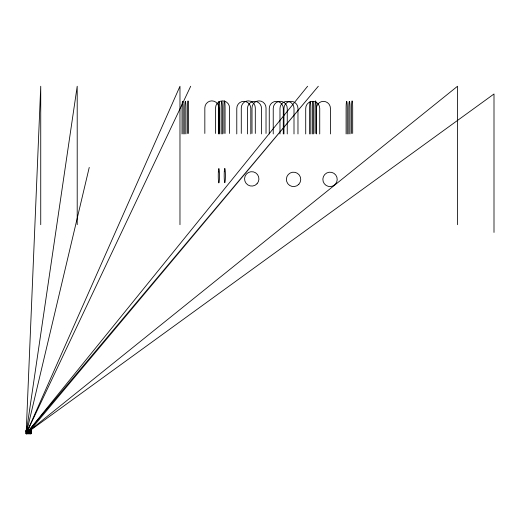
<?xml version="1.0" encoding="UTF-8"?>
<svg xmlns="http://www.w3.org/2000/svg" width="520" height="520" viewBox="0 0 520 520"><rect width="100%" height="100%" fill="white"/><g stroke="black" fill="none" stroke-linecap="round" stroke-linejoin="round"><path stroke-width="0.78" d="M26.299 429.871L40.736 86.249L40.736 224.692M26.735 431.659L89.245 167.401M26.663 429.871L77.207 86.249L77.207 224.692M27.801 431.659L27.801 430.274L190.691 86.249M27.528 432.192L27.846 431.762L28.165 432.192L27.528 432.192L27.528 433.751M28.418 433.751L28.847 431.99L29.27 433.751M27.801 430.274L28.386 429.507L29.075 430.274L318.325 86.249L29.601 431.035M28.971 430.274L307.606 86.249M28.386 429.507L27.697 430.274L27.697 431.659M28.802 430.274L28.802 431.087L28.165 431.659L28.113 431.087L26.422 431.087L26.474 431.659M30.472 429.871L457.535 86.249L457.535 224.692M30.836 429.949L494 93.984L494 232.421M26.006 430.274L26.962 430.274M30.173 430.274L30.764 430.274M30.544 430.352L31.129 430.352L31.135 433.751L26 433.751L26.065 430.274M28.802 431.087L29.484 431.659M28.061 431.659L28.061 430.274L28.749 429.507L29.445 430.274L29.387 431.087L30.713 431.087L30.764 431.659M26 431.659L31.135 431.737M30.076 432.192L29.445 432.192L29.764 431.762L30.082 432.192L30.082 433.751M28.418 432.562L29.27 432.562M29.335 430.274L28.749 429.507L28.165 430.274L28.21 433.751M29.387 431.087L29.445 431.659M26.787 431.087L26.838 431.659M352.69 133.458L352.69 107.913A7.033 0.592 90 0 0 352.105 100.874A7.033 0.592 90 0 0 351.513 107.913L351.513 133.458M350.006 133.926L350.006 108.381A7.033 0.592 -90 0 0 349.421 101.341A7.033 0.592 -90 0 0 348.829 108.381L348.829 133.926M347.282 133.952L347.282 108.401A7.033 0.592 -90 0 0 346.691 101.367A7.033 0.592 -90 0 0 346.106 108.401L346.106 133.952M330.454 133.952L330.454 108.401A7.033 7.007 -90 0 0 323.447 101.367A7.033 7.007 -90 0 0 316.433 108.401L316.433 133.952M319.735 133.952L319.735 108.401A7.033 7.007 -90 0 0 312.728 101.367A7.033 7.007 -90 0 0 305.714 108.401L305.714 133.952M316.225 133.458L316.225 107.913A7.033 0.592 -90 0 0 315.633 100.874A7.033 0.592 -90 0 0 315.048 107.913L315.048 133.458M313.541 133.926L313.541 108.381A7.033 0.592 -90 0 0 312.956 101.341A7.033 0.592 -90 0 0 312.364 108.381L312.364 133.926M310.811 133.952L310.811 108.401A7.033 0.592 -90 0 0 310.226 101.367A7.033 0.592 -90 0 0 309.634 108.401L309.634 133.952M297.973 133.926L297.973 108.381A7.033 7.007 -90 0 0 290.959 101.341A7.033 7.007 -90 0 0 283.953 108.381L283.953 133.926M294.002 133.952L294.002 108.401A7.033 7.007 -90 0 0 286.995 101.367A7.033 7.007 -90 0 0 279.981 108.401L279.981 133.952M287.255 133.926L287.255 108.381A7.033 7.007 -90 0 0 280.248 101.341A7.033 7.007 -90 0 0 273.234 108.381L273.234 133.926M283.283 133.952L283.283 108.401A7.033 7.007 -90 0 0 276.276 101.367A7.033 7.007 -90 0 0 269.262 108.401L269.262 133.952M266.026 133.458L266.026 107.913A7.033 7.007 -90 0 0 259.012 100.874A7.033 7.007 -90 0 0 252.005 107.913L252.005 133.458M261.521 133.926L261.521 108.381A7.033 7.007 -90 0 0 254.508 101.341A7.033 7.007 -90 0 0 247.5 108.381L247.5 133.926M255.307 133.458L255.307 107.913A7.033 7.007 -90 0 0 248.294 100.874A7.033 7.007 -90 0 0 241.286 107.913L241.286 133.458M250.803 133.926L250.803 108.381A7.033 7.007 -90 0 0 243.789 101.341A7.033 7.007 -90 0 0 236.782 108.381L236.782 133.926M229.567 133.458L229.567 107.913A7.033 7.007 -90 0 0 222.56 100.874A7.033 7.007 -90 0 0 215.553 107.913L215.553 133.458M225.056 133.458L225.056 107.913A7.033 0.592 -90 0 0 224.464 100.874A7.033 0.592 -90 0 0 223.88 107.913L223.88 133.458M222.372 133.926L222.372 108.381A7.033 0.592 -90 0 0 221.786 101.341A7.033 0.592 -90 0 0 221.195 108.381L221.195 133.926M219.648 133.952L219.648 108.401A7.033 0.592 90 0 0 219.056 101.367A7.033 0.592 90 0 0 218.465 108.401L218.465 133.952M218.855 133.458L218.855 107.913A7.033 7.007 90 0 0 211.842 100.874A7.033 7.007 90 0 0 204.834 107.913L204.834 133.458M188.617 133.458L188.617 107.913A7.033 0.592 -90 0 0 188.025 100.874A7.033 0.592 -90 0 0 187.441 107.913L187.441 133.458M185.933 133.926L185.933 108.381A7.033 0.592 -90 0 0 185.347 101.341A7.033 0.592 -90 0 0 184.756 108.381L184.756 133.926M183.209 133.952L183.209 108.401A7.033 0.592 -90 0 0 182.618 101.367A7.033 0.592 -90 0 0 182.026 108.401L182.026 133.952M179.972 224.692L179.972 86.249L27.697 430.274L29.445 430.274L29.445 433.751M30.96 430.352L30.979 433.751M30.907 430.352L30.907 431.737M30.544 430.274L30.57 431.737M30.439 430.274L30.439 431.659M30.394 430.274L30.374 433.751M30.258 430.274L30.212 431.659M27.261 431.659L27.261 433.751M26.838 433.751L26.832 430.274L26.735 433.751M26.696 430.274L26.637 431.659M26.54 430.274L26.52 433.751M26.468 430.274L26.448 433.751M26.377 430.274L26.364 433.751M26.266 430.274L26.208 433.751M26.176 430.274L26.156 433.751M30.739 433.751L30.739 430.274L30.713 433.751M298.825 184.288A7.202 7.176 -90 0 0 295.172 172.361A7.202 7.176 -90 0 0 286.702 181.5A7.202 7.176 -90 0 0 298.825 184.288M257.003 183.787A7.202 7.176 -90 0 0 253.351 171.86A7.202 7.176 -90 0 0 244.888 180.999A7.202 7.176 -90 0 0 257.003 183.787M335.29 184.288A7.202 7.176 -90 0 0 331.637 172.361A7.202 7.176 -90 0 0 323.167 181.5A7.202 7.176 -90 0 0 335.29 184.288M218.355 171.893A7.202 0.605 90 0 0 218.842 182.917A7.202 0.605 90 0 0 219.401 172.347A7.202 0.605 90 0 0 218.355 171.893M224.289 171.685A7.202 0.605 90 0 0 224.776 182.708A7.202 0.605 90 0 0 225.329 172.139A7.202 0.605 90 0 0 224.289 171.685"/></g></svg>
